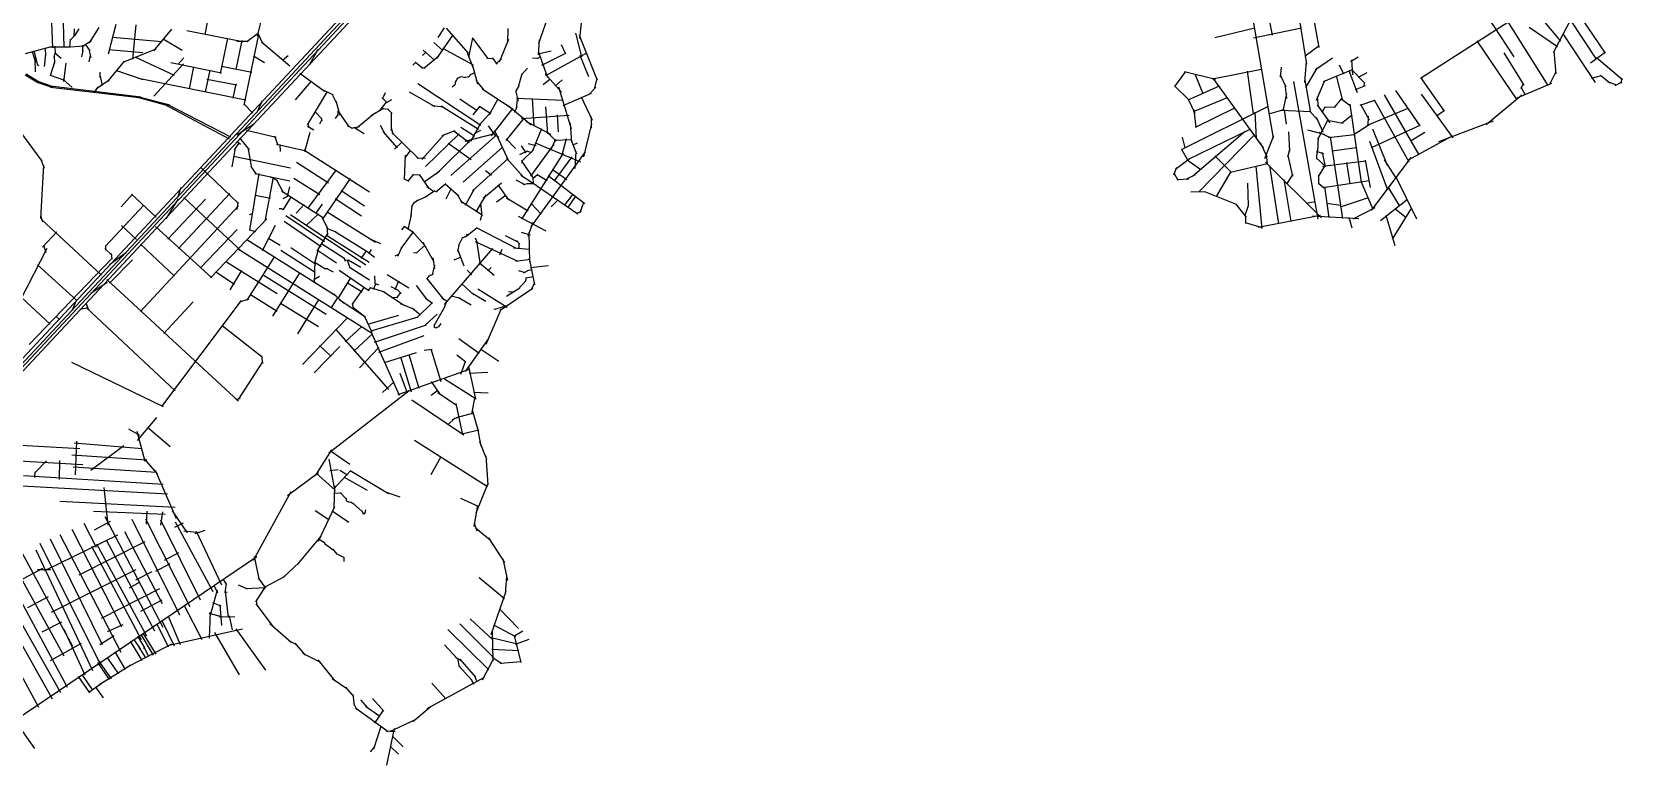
# Model space of a CAD drawing. Header units: inches. Extents: x 723427 to 759408, y 6910722 to 6968430.
# Drawn here: x 731654 to 739257, y 6940345 to 6943835 of the extents above; entities that cross this region are included whole.
import ezdxf

# ---------------------------------------------------------------- set-up
doc = ezdxf.new("R2010")
doc.units = ezdxf.units.IN
doc.header["$MEASUREMENT"] = 0

msp = doc.modelspace()

# ---------------------------------------------------------------- linework, layer by layer
for points in [[(730631.7, 6941192.8), (733701.8, 6944482.4)], [(730635.9, 6941215), (733679.6, 6944478.6)], [(730651.1, 6941195.2), (733707.7, 6944463.9)], [(738902, 6943736.6), (739256.7, 6944414.3)], [(738304, 6944340.3), (738712.8, 6943716)], [(738401.6, 6944333.7), (738874.6, 6943579.3)], [(732600.6, 6943341.3), (733409.6, 6944209.2)], [(737426, 6944147.2), (737566.1, 6943328.9)], [(732479.8, 6943822.7), (732522.5, 6944044.8)], [(732728.1, 6943815), (732755.3, 6943926.2)], [(734068.9, 6943781), (734121.5, 6943931.1)], [(737681.5, 6943948.4), (737725.5, 6943681.9)], [(737747.9, 6943962.6), (737783.6, 6943761)], [(738811, 6943939), (738934.2, 6943790.2)], [(739007, 6943941.7), (739147.1, 6943733.2)], [(731748.4, 6943877.5), (731752.4, 6943759.7)], [(731803.5, 6943877.5), (731806, 6943762.2)], [(731855.5, 6943812.5), (731857.4, 6943849)], [(731857.3, 6943815.3), (731879.8, 6943850.1)], [(731929.1, 6943782.7), (731975.2, 6943856.4)], [(732019.5, 6943731.1), (732056.3, 6943871.9)], [(732135.8, 6943704.6), (732150.2, 6943867.9)], [(732235.5, 6943744.7), (732320, 6943848.7)], [(732391.9, 6943841.6), (732657.6, 6943788.5)], [(732678.3, 6943789.2), (732734, 6943830.8)], [(733588.7, 6943808), (733619.9, 6943855)], [(733626.7, 6943853.3), (733732.2, 6943734.2)], [(733921.8, 6943785.8), (733923.3, 6943851)], [(734243.4, 6943829.4), (734272.5, 6943716.4)], [(734264.4, 6943802.8), (734271.5, 6943875.8)], [(737287.9, 6943807.8), (737479.1, 6943853.8)], [(737473.2, 6943806.9), (737700.9, 6943854.1)], [(737546.3, 6943901.1), (737560.8, 6943818.9)], [(738267.7, 6943615), (738688.8, 6943884.1)], [(738784.8, 6943858.3), (738920, 6943766.1)], [(738981.5, 6943892.4), (739104.9, 6943704.9)], [(731624.1, 6943731.5), (731748.4, 6943765.3)], [(731717.4, 6943757.6), (731719.5, 6943720)], [(731740, 6943764.2), (731831.3, 6943763.3)], [(731761.5, 6943766.9), (731766.5, 6943728.6)], [(731815.2, 6943763.1), (731903, 6943768.4)], [(731835.7, 6943761.1), (731838.4, 6943799.7)], [(731836.2, 6943795.1), (731863.5, 6943822.4)], [(731893.8, 6943766.1), (731937.6, 6943793.3)], [(731897, 6943739), (731897, 6943771.7)], [(731908.5, 6943776.6), (731930, 6943744.4)], [(732037.4, 6943809.6), (732272.8, 6943788.5)], [(732088.3, 6943690.4), (732246.4, 6943754.8)], [(732280, 6943802.7), (732370.7, 6943748.2)], [(732553, 6943637.4), (732587.3, 6943803.4)], [(732627.1, 6943655.4), (732655.6, 6943793.6)], [(732629.9, 6943790.4), (732683.6, 6943791.3)], [(732665.5, 6943485.6), (732735.2, 6943822.2)], [(732729.8, 6943828.5), (732753, 6943782)], [(732747.6, 6943787.9), (732883.4, 6943672.7)], [(733568.2, 6943784.2), (733612, 6943746.5)], [(733583.3, 6943709.1), (733661.3, 6943821.3)], [(733610, 6943756.8), (733756.6, 6943678.2)], [(733735.1, 6943714.9), (733755, 6943806.9)], [(733753.1, 6943805), (733825.8, 6943708)], [(733882.2, 6943693.2), (733925.4, 6943801)], [(734067.9, 6943726.5), (734071.5, 6943796.7)], [(734175.3, 6943775), (734195.4, 6943730.3)], [(734260.9, 6943819.5), (734346, 6943606)], [(737718.6, 6943721.1), (737786, 6943769.7)], [(738537.1, 6943791.8), (738727.4, 6943512)], [(738945.4, 6943826.5), (739100.3, 6943593.6)], [(731655.5, 6943741.8), (731671.6, 6943691)], [(731662.9, 6943744.3), (731681.2, 6943676.9)], [(731668.9, 6943704.8), (731670.6, 6943644.7)], [(731679.7, 6943679.5), (731687.4, 6943675.6)], [(731713.8, 6943670.7), (731720.1, 6943728.3)], [(731742.5, 6943627.6), (731763.7, 6943692.5)], [(731760.1, 6943713.2), (731765.7, 6943735.3)], [(731760.6, 6943720.8), (731762.6, 6943686.2)], [(731764.3, 6943735.2), (731794.4, 6943710.4)], [(731806.1, 6943599.3), (731816.9, 6943685.9)], [(731892.1, 6943717), (731897.7, 6943746.7)], [(731926.2, 6943751.1), (731934.7, 6943712.6)], [(731927.3, 6943693), (731933.8, 6943722.1)], [(732015.4, 6943598.9), (732095.5, 6943695.5)], [(732021.3, 6943751.3), (732182.5, 6943736.5)], [(732145.3, 6943715.6), (732331.3, 6943629.5)], [(732235.6, 6943528.4), (732375.7, 6943683.4)], [(732316.8, 6943689.3), (732556.9, 6943639.8)], [(732351, 6943680.7), (732378.2, 6943711.3)], [(732710.5, 6943720.9), (732762.9, 6943688.6)], [(732848.2, 6943700), (732874.7, 6943722.5)], [(732976.1, 6943677.9), (733017.9, 6943752.5)], [(733468.2, 6943676.6), (733482.7, 6943690.6)], [(733481, 6943690.8), (733516.6, 6943662.4)], [(733514.1, 6943722.2), (733531.1, 6943737.8)], [(733517.4, 6943747.5), (733571.9, 6943701)], [(733521.7, 6943662.9), (733591.5, 6943719.1)], [(733724.4, 6943745.1), (733759.4, 6943654.5)], [(733821.3, 6943709.6), (733853, 6943708.3)], [(733845.8, 6943711.5), (733870.9, 6943681.9)], [(733864.7, 6943683), (733890.9, 6943706.1)], [(734038.1, 6943711.9), (734066.1, 6943710.5)], [(734061.2, 6943709.1), (734078.6, 6943717.1)], [(734064.6, 6943730.6), (734128.1, 6943744.1)], [(734067.1, 6943738.1), (734110.1, 6943618.1)], [(734083.5, 6943675.9), (734197.5, 6943734)], [(734101.3, 6943627.7), (734297.3, 6943736.1)], [(734264.1, 6943723.8), (734305.3, 6943622.5)], [(737717.8, 6943594.2), (737725, 6943694.8)], [(737768.2, 6943655.3), (737848.5, 6943712.2)], [(737880.9, 6943678.6), (737901.7, 6943636)], [(737934.8, 6943694.2), (737970.7, 6943716.6)], [(737938.6, 6943702.5), (737943.8, 6943630.2)], [(738664.3, 6943735.8), (738760.3, 6943581)], [(738903.4, 6943742.5), (738912.4, 6943635.8)], [(739077.3, 6943688.5), (739147.7, 6943738.7)], [(739106.6, 6943712.8), (739229.9, 6943608.7)], [(731622.4, 6943631.2), (731686, 6943592.5)], [(731626.7, 6943635.6), (731688.2, 6943597.7)], [(731680.7, 6943601.2), (731754.6, 6943575.2)], [(731741.1, 6943629.4), (731809.5, 6943604.9)], [(731801.6, 6943609.8), (731846, 6943570.8)], [(731962.6, 6943565.8), (732023, 6943606.2)], [(731979.5, 6943624.1), (731988.4, 6943579.3)], [(731980, 6943618.1), (731980, 6943643.1)], [(732057.2, 6943651.9), (732181.9, 6943609.2)], [(732162.4, 6943614.5), (732673, 6943511.7)], [(732404.6, 6943563.7), (732425.8, 6943668.5)], [(732480.7, 6943547.7), (732502.8, 6943653.2)], [(732488.1, 6943609.6), (732630.3, 6943582.5)], [(732557.9, 6943671.9), (732701.1, 6943642.9)], [(732930.4, 6943637.9), (733048.7, 6943552.8)], [(733511.3, 6943665.2), (733527.3, 6943664.6)], [(733669.5, 6943582.3), (733674, 6943601.7)], [(733671.5, 6943595.1), (733684.4, 6943617.9)], [(733679, 6943614.4), (733702.3, 6943623.3)], [(733697.1, 6943623.3), (733721.8, 6943618.1)], [(733715.9, 6943619), (733736.7, 6943622.1)], [(733731.6, 6943618.6), (733746.2, 6943634.5)], [(733742, 6943631.6), (733763.9, 6943640.7)], [(733753.2, 6943674.3), (733776.5, 6943587)], [(733769, 6943603), (733809.5, 6943554)], [(733972.3, 6943573.4), (733989.1, 6943636.9)], [(733987, 6943632.3), (734014.5, 6943662.1)], [(734089.2, 6943585), (734122.2, 6943611.2)], [(734098.6, 6943634.8), (734176.2, 6943548.8)], [(734147.5, 6943578.5), (734179.5, 6943607)], [(734334.5, 6943563.3), (734346, 6943612.9)], [(737097.4, 6943575.6), (737150.4, 6943646.4)], [(737144.7, 6943645.8), (737291.3, 6943609.8)], [(737193.9, 6943635.4), (737231.5, 6943541.7)], [(737276.7, 6943611.3), (737510.6, 6943657.5)], [(737278.7, 6943615), (737518.7, 6943283.8)], [(737443.2, 6943648.2), (737471.5, 6943445.1)], [(737599.7, 6943630.2), (737627.3, 6943574.1)], [(737600.7, 6943620.3), (737606.7, 6943666.4)], [(737717.2, 6943606), (737744, 6943450.7)], [(737721.7, 6943570.2), (737775.5, 6943661.9)], [(737772.3, 6943509.9), (737811.8, 6943603.6)], [(737805.9, 6943598.3), (737944.9, 6943655.4)], [(737866.6, 6943626.3), (737896.8, 6943508.6)], [(737927, 6943650.7), (737965.8, 6943545.9)], [(737939.6, 6943656.1), (738002.5, 6943590.2)], [(737972.5, 6943619.1), (738014.7, 6943641.5)], [(738267.7, 6943618.7), (738380.4, 6943457.7)], [(738881.8, 6943582.8), (738913.3, 6943644.1)], [(739081.9, 6943615), (739130, 6943627.3)], [(739124.7, 6943628.3), (739169.5, 6943592)], [(739224.8, 6943591.3), (739227.7, 6943614.1)], [(731679.1, 6943596.2), (731753.2, 6943570.1)], [(731742.4, 6943572.2), (732165.2, 6943523.2)], [(731743.5, 6943578.3), (732172.5, 6943525.5)], [(731950.2, 6943544.2), (731970.7, 6943573.7)], [(732151.2, 6943525.9), (732302.1, 6943484.3)], [(732158, 6943528), (732310.2, 6943487.1)], [(732613.5, 6943520.2), (732627.3, 6943587.1)], [(732909.7, 6943511.9), (732986.5, 6943600.2)], [(732967.6, 6943391.9), (733061.5, 6943550.8)], [(733033.8, 6943561.7), (733088.9, 6943534.9)], [(733082.1, 6943540.2), (733107.3, 6943492.4)], [(733324.6, 6943516.4), (733338.5, 6943546.6)], [(733450.4, 6943549.9), (733572.8, 6943480.3)], [(733491.7, 6943589.5), (733792.8, 6943391.4)], [(733656.4, 6943574.3), (733672.1, 6943586.5)], [(733798.8, 6943563.2), (733947.3, 6943466.7)], [(733959.6, 6943548.4), (733964.6, 6943562.5)], [(733959.7, 6943550), (733970.1, 6943506)], [(733963.2, 6943559.6), (733974.3, 6943577.5)], [(734162.7, 6943573.4), (734222.6, 6943373.6)], [(734184.8, 6943485.3), (734318.9, 6943543.6)], [(734270.1, 6943526.2), (734322.1, 6943415.1)], [(734308.9, 6943536.6), (734339.6, 6943572.5)], [(737095.7, 6943578.3), (737164.3, 6943511.1)], [(737161.4, 6943512.1), (737311.1, 6943577.5)], [(737613.9, 6943460), (737630.6, 6943539.9)], [(737622.2, 6943588.5), (737630.5, 6943518.6)], [(737662.9, 6943598.7), (737779.6, 6942943.4)], [(737776.1, 6943526), (737780.5, 6943478)], [(737959, 6943560.5), (738005.8, 6943580)], [(738000.1, 6943575.3), (738001, 6943593.5)], [(738095.7, 6943536.1), (738260, 6943249.3)], [(738148.7, 6943556.6), (738264.9, 6943387.1)], [(738271.7, 6943538.1), (738422.2, 6943330.9)], [(738580.2, 6943394), (738750.3, 6943535.5)], [(738727.9, 6943521.9), (738893.2, 6943591)], [(738746.6, 6943572.9), (738766.5, 6943534.9)], [(738747.1, 6943565.9), (738757.9, 6943589.6)], [(739159.4, 6943598.6), (739201.7, 6943582.7)], [(739194.5, 6943580.6), (739229.2, 6943596.8)], [(732284.7, 6943491.1), (732593.6, 6943326.7)], [(732294.9, 6943492.3), (732599.7, 6943335.5)], [(732664.7, 6943491.2), (732706.7, 6943447.7)], [(732727, 6943452.2), (732752.4, 6943508.5)], [(733003.3, 6943453.9), (733035.9, 6943421.3)], [(733102.2, 6943506.5), (733121, 6943438.6)], [(733110.9, 6943433.4), (733115.2, 6943467.8)], [(733116.3, 6943452.5), (733163.8, 6943382.6)], [(733270.2, 6943436.8), (733329.4, 6943472.1)], [(733309.1, 6943459.1), (733345.5, 6943501.4)], [(733323.9, 6943518.9), (733345.5, 6943498.6)], [(733324.6, 6943470.5), (733354.2, 6943466.5)], [(733343.3, 6943499.1), (733368.1, 6943513.3)], [(733347.7, 6943468.5), (733370.3, 6943446.2)], [(733366.3, 6943364), (733367.6, 6943453.2)], [(733559.5, 6943485.1), (733614.6, 6943479.1)], [(733603.7, 6943483.3), (733781.9, 6943372.5)], [(733693.1, 6943516.6), (733774.3, 6943461.3)], [(733756.6, 6943439.8), (733789.7, 6943481.4)], [(733785, 6943390.5), (733843.9, 6943456.8)], [(733787, 6943480.6), (733840.4, 6943446.9)], [(733832.6, 6943440.2), (733875.3, 6943516.1)], [(733843.1, 6943340.9), (733945.2, 6943470.2)], [(733922.6, 6943484), (734031.8, 6943392.2)], [(733953.2, 6943452.7), (733965.6, 6943479)], [(733962.4, 6943518.9), (734184.7, 6943510)], [(733962.7, 6943470.3), (733968.5, 6943524.2)], [(734036.4, 6943517.8), (734044.3, 6943386.2)], [(734100, 6943478), (734110.2, 6943349.9)], [(737129.5, 6943276), (737544, 6943482)], [(737161, 6943515.5), (737193.4, 6943447.9)], [(737186.8, 6943456.2), (737349, 6943523.1)], [(737189.1, 6943464.3), (737198.1, 6943380.4)], [(737196.7, 6943382), (737384.1, 6943473.4)], [(737478.2, 6943453.4), (737484.7, 6943327.6)], [(737546, 6943445), (737612.2, 6943463.9)], [(737604.1, 6943462.2), (737746.3, 6943455.9)], [(737618.1, 6943464.5), (737628.9, 6943396.1)], [(737738.9, 6943459.4), (737779.6, 6943415.3)], [(737776.1, 6943488.4), (737836.8, 6943402.5)], [(737801, 6943452.2), (737814.2, 6943479.3)], [(737810.6, 6943477.5), (737863.3, 6943478.6)], [(737857.7, 6943475.6), (737891.5, 6943517.1)], [(737887.8, 6943517.6), (737932.8, 6943485.4)], [(737930.9, 6943490.4), (737984.8, 6943119.5)], [(737979.9, 6943486.1), (738049.9, 6943509.6)], [(737982.5, 6943490.6), (738024.1, 6943416.8)], [(738015.7, 6943390.5), (738208.6, 6943472.5)], [(738046.9, 6943511.5), (738211.9, 6943215.8)], [(738344.3, 6943435.6), (738381.4, 6943460.2)], [(731537.6, 6943441.8), (731701.8, 6943219.2)], [(732629.7, 6943345.5), (732715.3, 6943399.4)], [(732967.7, 6943386.6), (732997.2, 6943368.4)], [(732969.1, 6943398.4), (732972.9, 6943378.4)], [(733026.3, 6943396.7), (733035.3, 6943416.5)], [(733032.4, 6943426.3), (733034.7, 6943411.4)], [(733099.9, 6943422.3), (733112.6, 6943441.2)], [(733156.5, 6943389.1), (733181.4, 6943377.3)], [(733175.3, 6943376.9), (733214.3, 6943385)], [(733187, 6943381.2), (733236.8, 6943350.6)], [(733204.2, 6943380.4), (733285.6, 6943448.3)], [(733313, 6943391.4), (733336.1, 6943346.5)], [(733365.2, 6943378.2), (733375.7, 6943347)], [(733697.9, 6943381.9), (733762.9, 6943340.2)], [(733744.2, 6943314.9), (733792.1, 6943400.9)], [(733827.8, 6943387.9), (733859.3, 6943342.7)], [(733913.3, 6943318.1), (734000.2, 6943426.1)], [(733986.8, 6943423.3), (734214, 6943438.8)], [(734007.2, 6943409.9), (734124.6, 6943348)], [(734038.9, 6943267.3), (734082.6, 6943374.7)], [(734156.1, 6943440.2), (734160.9, 6943358.9)], [(734217.9, 6943402.9), (734224.9, 6943308.5)], [(734282.4, 6943240), (734321.4, 6943397)], [(734317.3, 6943431.4), (734318.2, 6943376.1)], [(737771, 6943428.9), (737803.5, 6943358.8)], [(737779.3, 6943322.5), (737829.7, 6943421.7)], [(737824, 6943414.4), (737899, 6943401.3)], [(737892.3, 6943401.3), (737941.9, 6943439.6)], [(737947, 6943345.1), (738023.7, 6943394.9)], [(738018.6, 6943387.8), (738020.7, 6943433.4)], [(738034.4, 6943285.1), (738266, 6943391.2)], [(738038.9, 6943373), (738108.5, 6943201.3)], [(738355.4, 6943312.7), (738616.2, 6943410.9)], [(730626.9, 6941230.1), (732611.7, 6943353.1)], [(732619.7, 6943273.6), (732643.1, 6943308.2)], [(732629.8, 6943314.3), (732648.4, 6943300.1)], [(732643.8, 6943330.3), (732688.6, 6943273.4)], [(732676.5, 6943366.6), (732817.6, 6943333.4)], [(732810.2, 6943340.1), (732826.4, 6943295.3)], [(732819, 6943299.9), (732960.8, 6943268.5)], [(732835.6, 6943299.6), (732836.6, 6943265.7)], [(732953.6, 6943266), (732979.7, 6943358.2)], [(733325.8, 6943360.7), (733394.8, 6943283.4)], [(733369.3, 6943356.7), (733494.9, 6943231.6)], [(733381.3, 6943277.6), (733417.4, 6943311.6)], [(733511.6, 6943227.3), (733619, 6943347.5)], [(733529.6, 6943194.5), (733689.9, 6943350.1)], [(733580.3, 6943158.6), (733760.3, 6943336.6)], [(733609, 6943341.1), (733670.1, 6943364.9)], [(733637.3, 6943304.9), (733746.8, 6943228.4)], [(733648.9, 6943150.8), (733870.9, 6943347.2)], [(733663.5, 6943364.7), (733737.5, 6943308.6)], [(733718, 6943315.2), (733858.5, 6943351.2)], [(733761.6, 6943351.7), (733793.1, 6943367.2)], [(733846.3, 6943354.1), (733877.5, 6943334.2)], [(733857.7, 6943365.2), (733923.5, 6943221)], [(733912.8, 6943325.4), (733957.6, 6943280.6)], [(734018.4, 6943303), (734055.8, 6943293.5)], [(734031.3, 6943148.1), (734141.6, 6943301.2)], [(734051.6, 6943306.5), (734266.7, 6943216.2)], [(734105.6, 6943360.2), (734150.6, 6943314.1)], [(734126.7, 6943274.2), (734149.8, 6943324.4)], [(734141, 6943319.2), (734225.4, 6943323.2)], [(734177.7, 6943243.4), (734200.3, 6943326.8)], [(734222.5, 6943320.1), (734248.7, 6943255.3)], [(734229.7, 6943298.6), (734243.7, 6943302.4)], [(734240, 6943301.1), (734252.5, 6943307.6)], [(737133.5, 6943333.5), (737145.9, 6943283.1)], [(737160.1, 6943227.1), (737454.3, 6943370)], [(737182.5, 6943147.9), (737432.6, 6943361.8)], [(737212.3, 6943074.3), (737476.3, 6943343.1)], [(737504.5, 6943308.1), (737535.6, 6943242.4)], [(737525.8, 6943232.5), (737569, 6943341.9)], [(737639.8, 6943359.5), (737644.4, 6943266.8)], [(737729.8, 6943369.2), (737809.3, 6943348.8)], [(737778.6, 6943263.3), (737782.4, 6943334.4)], [(737784.4, 6943357.8), (737841.1, 6943330.9)], [(737829.8, 6943331.8), (737953.5, 6943346.7)], [(737837.8, 6943335), (737896.3, 6942947.2)], [(738024.7, 6943314.2), (738111.4, 6943083.3)], [(738211.6, 6943225.6), (738410.9, 6943336.3)], [(738219.6, 6943316.2), (738288.6, 6943358.4)], [(731695.9, 6943232.8), (731713.1, 6943185.7)], [(732608, 6943192.9), (732623.9, 6943282.2)], [(732614.9, 6943242.8), (732698.2, 6943226.8)], [(732682.6, 6943285.3), (732700.8, 6943187.2)], [(732687.4, 6943229), (732885.7, 6943187.4)], [(732949.7, 6943273.6), (733262.8, 6943074)], [(733429.3, 6943132), (733433.8, 6943247.5)], [(733431.5, 6943235.1), (733458.7, 6943271.8)], [(733487.8, 6943235), (733528.2, 6943234.3)], [(733708.5, 6943119.8), (733895.8, 6943285.8)], [(733753.6, 6943078.9), (733922, 6943232.1)], [(733914.3, 6943234), (733995, 6943142.8)], [(733978, 6943250.9), (734014.7, 6943268.7)], [(733984.1, 6943293.4), (734007.6, 6943260)], [(733988.3, 6942943), (734185.5, 6943257)], [(733988.6, 6943221.7), (734045.3, 6943276)], [(733989.2, 6943210), (733989.9, 6943224.6)], [(734010.4, 6943268.9), (734033.3, 6943260.4)], [(734033, 6942907.9), (734291.2, 6943263.5)], [(734142.9, 6943125.5), (734226.8, 6943239.8)], [(734241.6, 6943185), (734246.2, 6943266.4)], [(737101.6, 6943181), (737165.9, 6943230.5)], [(737130.4, 6943277.6), (737159.6, 6943223.5)], [(737156.8, 6943226.3), (737221.6, 6943180.2)], [(737288.5, 6943245.1), (737367.5, 6943165.7)], [(737532.4, 6943254.9), (737537.3, 6943204.7)], [(737635.9, 6943239.8), (737646.4, 6943276.5)], [(737636.2, 6943245.9), (737658.5, 6943148)], [(737773.8, 6943233.1), (737815.1, 6943195.3)], [(737774.7, 6943265.9), (737806.4, 6943256.1)], [(737774.9, 6943229.6), (737775.7, 6943268.3)], [(737799.5, 6943261), (737813.3, 6943194.1)], [(737801.6, 6943196.3), (738008, 6943221.2)], [(737845, 6943268.8), (737962.8, 6943284.8)], [(738004.2, 6943225.1), (738027.5, 6943094.1)], [(738034, 6942984.6), (738223.5, 6943237.7)], [(738095.4, 6943225.4), (738152.1, 6943136.9)], [(731697.5, 6942946), (731710.7, 6943200.9)], [(732456.9, 6943191.5), (732639, 6943017.6)], [(732692.2, 6942890.8), (732737.3, 6943160.5)], [(732697.6, 6943194.1), (732722.8, 6943158.1)], [(732715.8, 6943161.7), (732883.3, 6943125.3)], [(732787.7, 6943147.3), (732820.7, 6943129.7)], [(732914.2, 6943214.8), (733066.2, 6943116.6)], [(732968.8, 6942994.5), (733105.7, 6943178.5)], [(733446.4, 6943124.3), (733473.4, 6943158)], [(733469.8, 6943156.6), (733501.5, 6943154)], [(733499.2, 6943156.5), (733545.5, 6943089.9)], [(733522.4, 6943121), (733597.4, 6943173.5)], [(733814.9, 6943176), (733842.6, 6943153.6)], [(733983.3, 6943152.9), (734037.1, 6943118.5)], [(733988.4, 6943217.9), (734043.1, 6943136.9)], [(734040.3, 6943136.8), (734064.2, 6943158.2)], [(734061.2, 6943155.9), (734108.1, 6943128.2)], [(734113, 6943151.1), (734287.2, 6943018.4)], [(734133.2, 6943179.5), (734201.8, 6943132.1)], [(737092.5, 6943155.2), (737107.1, 6943190.9)], [(737092.8, 6943163.6), (737112.6, 6943129.5)], [(737152.5, 6943133.4), (737195.9, 6943156.6)], [(737296.1, 6943051.4), (737366.2, 6943170.8)], [(737363.2, 6943167.7), (737539.9, 6943208.6)], [(737483, 6943196.6), (737513, 6942899.2)], [(737530.5, 6943214.3), (737796.1, 6942949.3)], [(737548.9, 6943198.6), (737591.8, 6942921.5)], [(737630.9, 6943110.6), (737661.5, 6943157.4)], [(737782.3, 6943146.5), (737814.8, 6943200.9)], [(737783.7, 6943109.8), (737783.8, 6943153.9)], [(737915.2, 6943213.9), (737931.1, 6943112.2)], [(738150.2, 6943145.2), (738249.7, 6942945.9)], [(732350.8, 6943050.9), (732366, 6943095.3)], [(732765.6, 6942934), (732805.1, 6943143.6)], [(732818.2, 6943133.4), (732850.5, 6943069.8)], [(732842.7, 6943079), (733038.6, 6942953.3)], [(732873.3, 6943057.2), (732882.4, 6943098)], [(732902.4, 6943139.4), (733025.6, 6943061.7)], [(733037.7, 6942941.7), (733171.4, 6943136.6)], [(733127.8, 6943079.4), (733238.8, 6943006.7)], [(733426.8, 6943135.7), (733449.7, 6943124.9)], [(733529.3, 6943049.2), (733573.8, 6943079.7)], [(733535.6, 6943099.5), (733567.1, 6943077.4)], [(733565.2, 6943078.1), (733584.3, 6943075.9)], [(733577.8, 6943074.5), (733625.7, 6943113.1)], [(733622.5, 6943111.9), (733687.8, 6943055)], [(733627.2, 6943040.3), (733652.1, 6943091.1)], [(733719.9, 6943010.9), (733762.6, 6943087.8)], [(733803, 6943044.3), (733891.3, 6943116.8)], [(733872.8, 6943106.5), (733924.9, 6943035)], [(733959.5, 6943130.7), (734002.4, 6943109.1)], [(733994, 6943108.5), (734022.5, 6943114.8)], [(734013.8, 6943113.6), (734045.2, 6943113.4)], [(734032.1, 6943121.8), (734254.9, 6942968.3)], [(734040.9, 6943143.1), (734041.1, 6943112.1)], [(737108.3, 6943132.5), (737164.2, 6943135.1)], [(737173.5, 6943074.5), (737242.8, 6943074.7)], [(737239.5, 6943075.2), (737389.4, 6943014.9)], [(737443.3, 6943115), (737447.9, 6943006.5)], [(737616.6, 6943132.6), (737650, 6942932.3)], [(737781.7, 6943114.2), (737808, 6943092.6)], [(737804.6, 6943094.5), (738023.5, 6943128.2)], [(737811.4, 6943096.8), (737830.9, 6942951.2)], [(737983.6, 6943124), (738041.3, 6942991.1)], [(738112.3, 6943096.9), (738167.7, 6943005.8)], [(732004, 6942812.9), (732187.3, 6943009.5)], [(732079.6, 6943003.1), (732132.7, 6943063.3)], [(732128.9, 6943062.2), (732245.4, 6942953)], [(732171.3, 6942504.2), (732638.5, 6943007.6)], [(732293.8, 6942945.5), (732352.3, 6943041)], [(732301.2, 6942848.6), (732480.5, 6943039.2)], [(732352.9, 6942804), (732597, 6943065.3)], [(732377.7, 6943046.6), (732656.1, 6942787.8)], [(732631.4, 6942990.4), (732636.3, 6943025.1)], [(732717.8, 6943057.5), (732791.1, 6943044)], [(732832.4, 6942993.8), (732844.1, 6942994.5)], [(732842.2, 6942995), (732851.6, 6942989.8)], [(732850.9, 6943041.9), (732866.6, 6943050.1)], [(732853.1, 6942988.9), (732890.1, 6943051.9)], [(732861.7, 6943010.6), (732869.3, 6943015.5)], [(732862, 6943047.1), (732877.4, 6943059.4)], [(732912.5, 6942971.6), (732951.7, 6943013.2)], [(733006.4, 6942970), (733037.8, 6943014.9)], [(733098.1, 6943041.5), (733223.4, 6942959.9)], [(733459.1, 6942949), (733464.7, 6943007.6)], [(733463.8, 6943004.7), (733476.2, 6943024.4)], [(733473.5, 6943020.7), (733493.8, 6943036.1)], [(733485.9, 6943030.6), (733536.6, 6943053.1)], [(733680.2, 6943062.6), (733704, 6943020.5)], [(733695.4, 6943030.8), (733799.1, 6942964.3)], [(733770.8, 6942977.8), (733817.2, 6943059.5)], [(733791.1, 6943017.6), (733797, 6942959.1)], [(733867.1, 6943026), (733910.9, 6943058.1)], [(733914.5, 6943045.2), (734017.9, 6942983.4)], [(734031.9, 6943017.8), (734080.4, 6942967.8)], [(734127.5, 6943002.1), (734161.2, 6943035.5)], [(734190.5, 6943008.8), (734232.5, 6943062.4)], [(734207.3, 6942997.4), (734245.1, 6943053.5)], [(734265.8, 6942975.5), (734283.4, 6943024.6)], [(737386.6, 6943016.9), (737437.8, 6942953.3)], [(737431.3, 6942957.8), (737448.2, 6943008.7)], [(737723.6, 6943020.5), (737767.1, 6943027.9)], [(737819.9, 6943019.1), (737888.3, 6943010.2)], [(737886.4, 6943001.7), (738019.7, 6943046)], [(737947.7, 6942945.9), (738051.3, 6942998.7)], [(738077.4, 6942937.5), (738205.6, 6943038.3)], [(738134.2, 6942849), (738226, 6942997.4)], [(738145.1, 6942993.9), (738200.2, 6942951.7)], [(731695.7, 6942961.5), (731705, 6942930.9)], [(731700.2, 6942941.3), (731985.7, 6942677.7)], [(732504.8, 6942664.3), (732773.5, 6942945.7)], [(732690.5, 6942965.6), (732706.7, 6942971)], [(732848.9, 6942990.3), (732854.9, 6942991)], [(732855.1, 6942934), (733032.4, 6942813)], [(732864, 6942960.9), (733048.7, 6942837.9)], [(732886.3, 6942965.3), (733245.1, 6942726.1)], [(732958.8, 6942911.9), (733019.2, 6942969)], [(733032.6, 6942959.6), (733061.5, 6942901.5)], [(733060.2, 6942979.3), (733291.4, 6942834.8)], [(733447, 6942894.2), (733461.6, 6942964.5)], [(733791.1, 6942939.2), (733798.4, 6942966.8)], [(733970, 6942957.2), (734101.8, 6942888.4)], [(734017.5, 6942862.4), (734042.5, 6942929.4)], [(734248.1, 6942969.9), (734272.6, 6942981.9)], [(737433.5, 6942927.5), (737514, 6942903.4)], [(737436, 6942923.2), (737436.4, 6942955.9)], [(737494.2, 6942905.3), (737791.1, 6942962.6)], [(737753.2, 6942959), (737973.8, 6942947.2)], [(737926.6, 6942953.3), (737940.2, 6942902.7)], [(738103.1, 6942962.2), (738145.9, 6942818)], [(731705.5, 6942810.5), (731773.7, 6942884.1)], [(732081.4, 6942913), (732152.8, 6942846.8)], [(732242.9, 6942908.6), (732510.6, 6942663.7)], [(732456.9, 6942711.6), (732631.3, 6942895.2)], [(732677.7, 6942847.4), (733102.8, 6942578.7)], [(732691.1, 6942893.5), (732718.8, 6942884.9)], [(732752, 6942794.1), (732815, 6942914.3)], [(732781, 6942853.4), (732836.3, 6942819.3)], [(733013.5, 6942790.8), (733064.5, 6942876)], [(733057, 6942868), (733260.6, 6942738.8)], [(733058, 6942900.4), (733104.8, 6942882.5)], [(733059.8, 6942908.1), (733062.9, 6942871.4)], [(733095.8, 6942886.7), (733259, 6942785.2)], [(733271.5, 6942846.9), (733314.4, 6942827.2)], [(733412.4, 6942803.8), (733471.9, 6942883.6)], [(733416.2, 6942892.3), (733430.5, 6942911)], [(733427.2, 6942910.7), (733473.5, 6942880.8)], [(733465, 6942887.1), (733526.4, 6942818)], [(733687.5, 6942820.2), (733706.8, 6942857.6)], [(733702.3, 6942853.6), (733730.8, 6942866.8)], [(733720.1, 6942860.1), (733775.4, 6942903.7)], [(733722.5, 6942873), (733733.3, 6942868.8)], [(733765, 6942854.6), (733776, 6942828.7)], [(733770.1, 6942903.2), (733960.3, 6942805)], [(733772.3, 6942840.9), (733789.2, 6942727.3)], [(733907.8, 6942866.2), (733969.2, 6942836.3)], [(733962.1, 6942841.8), (733978.5, 6942824.1)], [(733985.3, 6942882.2), (734027.4, 6942868.8)], [(734021.4, 6942879.7), (734024.3, 6942740.3)], [(731600.2, 6942557.8), (731726.5, 6942805.6)], [(731709.7, 6942819.8), (731720.8, 6942785.7)], [(732001.3, 6942804.7), (732034.4, 6942772.1)], [(732004.7, 6942818.4), (732005.1, 6942796)], [(732024.2, 6942727.7), (732105, 6942787.3)], [(732031.7, 6942779.7), (732034.8, 6942753.4)], [(732171.3, 6942823.9), (732333.6, 6942673)], [(732634, 6942803.9), (733271.8, 6942402)], [(732679.4, 6942558.7), (732811.7, 6942765.2)], [(732840.2, 6942796.8), (733004.2, 6942691.4)], [(732887.1, 6942809.3), (733005.9, 6942729.8)], [(733002.9, 6942739.9), (733019.7, 6942801.6)], [(733014, 6942796.4), (733105.7, 6942736.4)], [(733033.3, 6942827.2), (733144.8, 6942755.7)], [(733223.3, 6942756.7), (733247.9, 6942793.5)], [(733249.7, 6942791.9), (733286, 6942762.6)], [(733261.1, 6942780), (733271, 6942799.6)], [(733384.9, 6942769.5), (733402.5, 6942776.6)], [(733397.1, 6942767.8), (733417.5, 6942811.3)], [(733471.2, 6942785), (733490, 6942783.6)], [(733485.1, 6942781.4), (733527.4, 6942820)], [(733515.6, 6942834.3), (733567.8, 6942744)], [(733619.4, 6942537.5), (733849.6, 6942803.5)], [(733682.4, 6942796.7), (733711.9, 6942722.1)], [(733682.8, 6942790.3), (733690.6, 6942828.3)], [(733765.2, 6942837.7), (733968.8, 6942743.5)], [(733882.8, 6942774.5), (733893.8, 6942801)], [(733948.3, 6942807.8), (734024.9, 6942800.7)], [(733975.6, 6942803.2), (733975.8, 6942827.7)], [(731641.8, 6942347.1), (732035.7, 6942757)], [(731680.2, 6942726.8), (731868.9, 6942556.1)], [(732024.6, 6942638.4), (732133.6, 6942750)], [(732529.6, 6942692.9), (732620, 6942635)], [(732581, 6942741), (732822.7, 6942589.3)], [(732598.3, 6942606.5), (732653.5, 6942699.6)], [(732802.5, 6942481.4), (732932.7, 6942689.5)], [(733000.8, 6942638.4), (733003.9, 6942745.5)], [(733002.7, 6942737), (733053.1, 6942706.5)], [(733049.5, 6942708.3), (733064.1, 6942708.4)], [(733059.8, 6942709.4), (733089.3, 6942692.3)], [(733117.4, 6942700.2), (733258.6, 6942604.5)], [(733139.6, 6942760.4), (733146.1, 6942743.8)], [(733143.5, 6942748.7), (733164.5, 6942750.4)], [(733155.9, 6942750.2), (733169, 6942711.5)], [(733161.3, 6942750.6), (733221.4, 6942715.4)], [(733166.7, 6942715.3), (733262, 6942654.3)], [(733561.9, 6942679.3), (733572.8, 6942724.8)], [(733563.1, 6942760.1), (733571.7, 6942709.1)], [(733666.2, 6942749.3), (733698.7, 6942764.3)], [(733726.9, 6942700.1), (733750.2, 6942679.1)], [(733784.7, 6942737.6), (733856.4, 6942676.8)], [(733825.4, 6942697.2), (733841.4, 6942713.8)], [(733958.5, 6942743.8), (734027.7, 6942752.5)], [(733971.9, 6942698.7), (734004.1, 6942689.4)], [(733996.2, 6942687.8), (734019.5, 6942700.8)], [(734012.7, 6942699), (734036.8, 6942704.1)], [(734022.1, 6942758.4), (734048.8, 6942630.4)], [(734028.6, 6942713), (734114.6, 6942723.6)], [(731513.7, 6942654.9), (731740.7, 6942443.2)], [(731934.4, 6942591.9), (732012.5, 6942643.7)], [(732010.6, 6942656), (732638.8, 6942077.5)], [(732755.7, 6942678.9), (733055.1, 6942491.4)], [(732997.6, 6942656.1), (733023.6, 6942671.6)], [(733112.4, 6942565.3), (733172.9, 6942663.7)], [(733157.1, 6942640.2), (733227.3, 6942597.2)], [(733179.1, 6942536.8), (733239, 6942620.7)], [(733255.5, 6942603.1), (733268.4, 6942618.4)], [(733264.8, 6942617.7), (733333, 6942597)], [(733281.5, 6942611.2), (733292.4, 6942636.2)], [(733285.5, 6942638.5), (733304.7, 6942631.5)], [(733286.4, 6942673.7), (733287.4, 6942637.4)], [(733346.6, 6942680.3), (733450, 6942616.8)], [(733364.4, 6942623.3), (733399.2, 6942605.1)], [(733384.3, 6942609.6), (733401.8, 6942650.4)], [(733484.4, 6942628.6), (733533.5, 6942562.7)], [(733533.3, 6942659.3), (733550.5, 6942677.3)], [(733533.7, 6942662.5), (733615.7, 6942559.6)], [(733543.8, 6942672.2), (733566.6, 6942682.8)], [(733702.5, 6942635.5), (733759.9, 6942584.1)], [(733885.3, 6942510.1), (734040.9, 6942615.6)], [(733914, 6942576.7), (733978.9, 6942617)], [(733969.2, 6942608.4), (734007.8, 6942651.2)], [(734004.5, 6942663.9), (734043.5, 6942670.4)], [(734005.7, 6942645.6), (734009.5, 6942666.7)], [(734034.5, 6942608.1), (734049.9, 6942641.8)], [(731845.9, 6942509), (731868.9, 6942561.1)], [(731910.8, 6942545.4), (731923.5, 6942511.9)], [(732273.6, 6942052.6), (732652.1, 6942556.5)], [(732282.9, 6942400.1), (732421.9, 6942549.7)], [(732643.9, 6942550.8), (732689.3, 6942564.9)], [(732695, 6942585.5), (732822.5, 6942506.5)], [(732838.6, 6942544.4), (733020.1, 6942432.2)], [(732921.2, 6942398.1), (733022, 6942562.4)], [(733079.9, 6942520.1), (733112.4, 6942572.5)], [(733091.8, 6942588), (733137.7, 6942544.4)], [(733118.5, 6942561.5), (733242.9, 6942478.3)], [(733180.5, 6942541.3), (733182.7, 6942523.6)], [(733329.4, 6942599), (733425.6, 6942534.3)], [(733369.8, 6942570.2), (733397.7, 6942571.6)], [(733392.3, 6942569.8), (733410.8, 6942593.8)], [(733395.5, 6942607.6), (733412.6, 6942590)], [(733408.8, 6942542.2), (733474.6, 6942516)], [(733489.6, 6942475.3), (733561.6, 6942547.6)], [(733529.2, 6942567.3), (733562.4, 6942544.5)], [(733605.6, 6942570.5), (733633.3, 6942551)], [(733618.4, 6942520.4), (733628.9, 6942549.7)], [(733651.6, 6942578.1), (733696.1, 6942567.1)], [(733685.4, 6942571), (733746.1, 6942535.1)], [(733746.5, 6942594), (733816.3, 6942553)], [(733777.7, 6942611.8), (733917.8, 6942525.3)], [(733924.8, 6942599.4), (733949.7, 6942598.1)], [(731768.9, 6942482.2), (731786.6, 6942464)], [(731882.6, 6942514.7), (731917.9, 6942522.1)], [(731913.3, 6942522.5), (732336.2, 6942126.1)], [(732943.9, 6942251.9), (733158.2, 6942474.7)], [(733181.3, 6942527), (733242.1, 6942478.3)], [(733236.9, 6942484), (733273.9, 6942406.5)], [(733253.6, 6942444.1), (733402.5, 6942486.9)], [(733270.7, 6942411.6), (733494.7, 6942478.3)], [(733466.7, 6942520.5), (733505.2, 6942488.8)], [(733525.3, 6942437.2), (733583.8, 6942490.9)], [(733569.8, 6942438), (733620.9, 6942526)], [(733817.2, 6942348.2), (733891.6, 6942518.9)], [(733854, 6942517.3), (733864.6, 6942514.6)], [(733860.9, 6942514.6), (733900, 6942527.7)], [(733897.7, 6942527.5), (733914.7, 6942524.4)], [(732559.8, 6942438), (732750.6, 6942287.7)], [(733101.5, 6942418.8), (733352.9, 6942133.5)], [(733146.5, 6942360.2), (733225.7, 6942433.4)], [(733187.6, 6942315.2), (733276.6, 6942397.3)], [(733268.3, 6942408.5), (733403.4, 6942105.2)], [(733285.6, 6942357.9), (733533, 6942440.7)], [(733307.3, 6942311), (733522.8, 6942389.8)], [(733570.8, 6942429.9), (733582.5, 6942425.9)], [(733571.4, 6942428.1), (733571.4, 6942442.1)], [(733578.3, 6942426.3), (733596.2, 6942434.1)], [(733593, 6942431.5), (733603.4, 6942446.3)], [(732998.8, 6942212.5), (733121.6, 6942337.6)], [(733024.4, 6942341.6), (733077.8, 6942291.1)], [(733215, 6942236.1), (733306.9, 6942332.8)], [(733332.9, 6942261.7), (733486.4, 6942308.7)], [(733522.2, 6942320.7), (733560.1, 6942324.7)], [(733554, 6942326.8), (733602.6, 6942171.4)], [(733687.5, 6942376.2), (733785.2, 6942306.3)], [(733720.1, 6942219), (733831, 6942375.5)], [(733792.3, 6942325.5), (733878.7, 6942267.1)], [(731842.6, 6942263.5), (732278.9, 6942052.6)], [(732637.9, 6942085), (732754.2, 6942263.9)], [(732748.3, 6942293), (732753.3, 6942256.4)], [(733410.1, 6942287.7), (733460, 6942121.1)], [(733449.3, 6942299), (733496.8, 6942138.8)], [(733678.3, 6942297.7), (733721.1, 6942264.6)], [(733696.9, 6942206.2), (733720.2, 6942266.3)], [(733733, 6942241.6), (733767.4, 6942088.7)], [(733324, 6942118), (733379.1, 6942168.7)], [(733399.1, 6942108.8), (733738.4, 6942230)], [(733407.3, 6942211.2), (733441.4, 6942116.9)], [(733556.5, 6942170.5), (733596.5, 6942110.1)], [(733619.2, 6942184.4), (733769.6, 6942089.2)], [(733736.6, 6942211.3), (733825.9, 6942215.8)], [(732627.3, 6942084.4), (732648, 6942092.6)], [(733068.8, 6941831.6), (733451.1, 6942128.2)], [(733464.3, 6942084.4), (733712, 6941917.6)], [(733555.7, 6942105.1), (733588.3, 6942129)], [(733587, 6942118.9), (733676.8, 6942058.8)], [(733749.9, 6942015.5), (733766.3, 6942101)], [(733757.5, 6942120.1), (733828.2, 6942116.3)], [(733673.1, 6942066.4), (733705.9, 6941916.8)], [(733676.9, 6942000), (733758.4, 6942021.9)], [(733751.6, 6942036.8), (733781, 6941929.9)], [(732113.7, 6941944.9), (732166.8, 6941915.7)], [(732154.5, 6941933.8), (732192.8, 6941792.1)], [(732156.9, 6941890.2), (732249.1, 6941999.2)], [(732204.5, 6941952.9), (732312.1, 6941861.9)], [(733635.7, 6941964.7), (733670.3, 6941998.5)], [(733657.5, 6941989.5), (733690.3, 6942004.2)], [(733702, 6941921.3), (733782.9, 6941940.4)], [(733775.7, 6941954.6), (733792.5, 6941862.8)], [(731487, 6941873.6), (731883.2, 6941851.6)], [(731855, 6941878.8), (732179.5, 6941852.6)], [(731862.6, 6941726.8), (731868.2, 6941887.6)], [(731934.7, 6941748.6), (732092.3, 6941865.8)], [(733476.9, 6941891.7), (733824.4, 6941671.2)], [(733786.4, 6941885.1), (733819.1, 6941801.9)], [(731425.5, 6941802.9), (731896.2, 6941776.3)], [(731668.4, 6941736.9), (731723.8, 6941793.6)], [(731785.4, 6941704.4), (731788, 6941795.1)], [(731844.3, 6941822.4), (732201.5, 6941797.3)], [(732186.9, 6941804.9), (732251.7, 6941732.1)], [(733006.7, 6941724.4), (733082.9, 6941845.7)], [(733068.5, 6941801.1), (733097.7, 6941647.8)], [(733074.3, 6941842.4), (733168.9, 6941777.9)], [(733555.6, 6941729), (733603.8, 6941814.2)], [(733816.2, 6941817.2), (733825.6, 6941678.9)], [(731614.9, 6941722.9), (732278.9, 6941681.5)], [(731667.8, 6941713.8), (731670.3, 6941741.7)], [(731851.1, 6941764.8), (732248.2, 6941739.9)], [(732241.4, 6941748.6), (732341.4, 6941518.2)], [(732870.9, 6941628.4), (733018.7, 6941737.2)], [(733008.9, 6941734.5), (733098.6, 6941654.2)], [(733074.1, 6941747.9), (733112.4, 6941751.9)], [(733090, 6941658.2), (733173, 6941747.6)], [(733120.5, 6941749.5), (733157, 6941727.1)], [(733142.2, 6941715.7), (733250.4, 6941653.6)], [(733169.9, 6941747.7), (733353, 6941638.2)], [(731431.4, 6941683.6), (732300.9, 6941635.8)], [(731996.5, 6941665.6), (732015.3, 6941486.8)], [(732709.7, 6941320.7), (732888.6, 6941647.4)], [(733092.4, 6941640.6), (733128.8, 6941640)], [(733093.2, 6941564.8), (733096.8, 6941674.3)], [(733122.9, 6941642.3), (733150.8, 6941612.6)], [(733341.4, 6941644.4), (733406.9, 6941621.8)], [(733769.7, 6941546.5), (733826.7, 6941686.3)], [(731787.2, 6941601.4), (732336.1, 6941572)], [(731947.5, 6941553.9), (732288.6, 6941539.9)], [(732200.6, 6941492.4), (732202.6, 6941553.9)], [(732269, 6941486.8), (732277.4, 6941550.4)], [(732321.9, 6941555.8), (732394.5, 6941450.8)], [(733002.7, 6941556.9), (733068.2, 6941513.6)], [(733018.7, 6941411.6), (733096.7, 6941575.6)], [(733084.3, 6941554.8), (733163.7, 6941501.5)], [(733148.8, 6941616.6), (733153.3, 6941600.1)], [(733151.3, 6941603), (733163.4, 6941598)], [(733160, 6941598.6), (733176.7, 6941596.5)], [(733172.8, 6941598), (733189.2, 6941587.7)], [(733182.9, 6941592.2), (733226.7, 6941552.9)], [(733225.1, 6941555.3), (733231.5, 6941540.3)], [(733236.3, 6941539.9), (733243.1, 6941548.2)], [(733241.9, 6941544.8), (733244.5, 6941560.8)], [(733695, 6941616.2), (733783.2, 6941576.4)], [(733760.8, 6941481.3), (733778.9, 6941580)], [(731901.4, 6941496.5), (731959.7, 6941382.5)], [(731951.7, 6941464.5), (732029.3, 6941505.4)], [(732001.4, 6941528), (732278, 6941002)], [(732129.7, 6941516.4), (732357.7, 6941060.4)], [(732196.1, 6941517.3), (732406.9, 6941099.3)], [(732266.9, 6941512.5), (732455.5, 6941132.3)], [(732334.5, 6941476.8), (732376.1, 6941498.4)], [(732336.7, 6941502.2), (732516, 6941171.9)], [(733229.1, 6941542), (733238.4, 6941541.6)], [(733761.1, 6941497.2), (733773.3, 6941460.3)], [(733767.1, 6941474.6), (733836.9, 6941417.4)], [(731692, 6941401.2), (731981.2, 6940822.7)], [(731716.6, 6941271), (732064.1, 6941441.4)], [(731740.6, 6941421.3), (731989.7, 6940918.9)], [(731787.3, 6941443.3), (732077.2, 6940882.6)], [(731844.3, 6941468.6), (732080.4, 6941005.2)], [(731880, 6941250.3), (732193.1, 6941409.2)], [(731962.6, 6941397.9), (732200.4, 6940961)], [(732007.3, 6941418), (732238.8, 6940984.3)], [(732095.3, 6941456.6), (732274.4, 6941113.9)], [(732378.3, 6941459.9), (732452.2, 6941451.5)], [(732431.5, 6941447), (732478.8, 6941463.8)], [(732436, 6941458.6), (732558, 6941203.7)], [(732920.6, 6941301.5), (733032.5, 6941434.5)], [(733019.5, 6941422), (733047.3, 6941404.2)], [(733044.8, 6941407.4), (733050.7, 6941395.9)], [(733048, 6941399.1), (733093.6, 6941366.6)], [(733828.4, 6941426.1), (733905.1, 6941308.8)], [(731525.5, 6940524.9), (732725.1, 6941337.9)], [(731606.2, 6941357.1), (731847.6, 6940910.8)], [(731672.4, 6941370.1), (731942.2, 6940795.5)], [(731937.8, 6941387.1), (732174.4, 6940943.2)], [(732286.5, 6941320.1), (732354.7, 6941357.3)], [(732713.5, 6941337.6), (732737.5, 6941225.9)], [(733087.7, 6941372.3), (733107.4, 6941348.4)], [(733104, 6941351.5), (733142.1, 6941332.5)], [(733141, 6941314.2), (733141.2, 6941334.1)], [(733897.4, 6941327.2), (733919, 6941223.6)], [(731434.3, 6941317.5), (731789.8, 6940691)], [(731569.2, 6941210), (731706, 6941283.2)], [(731572.5, 6941288.8), (731806, 6940865.8)], [(731681.3, 6941275.4), (731743.6, 6941276.1)], [(731747.8, 6941072.9), (732150.2, 6941275.8)], [(732149.1, 6941227.2), (732226.9, 6941266.1)], [(732244.2, 6941267.7), (732312.4, 6941304.4)], [(732765.6, 6941193.2), (732860.8, 6941244.4)], [(732851.1, 6941237.9), (732927.9, 6941309.9)], [(731568.6, 6941189), (731822.3, 6940715.2)], [(731985.4, 6941044.6), (732263.6, 6941185.7)], [(732119.4, 6941189.4), (732170.7, 6941218.1)], [(732502.7, 6941053.3), (732538.7, 6941178.8)], [(732520.8, 6941201), (732538.9, 6941165.5)], [(732564.5, 6941227.7), (732581.5, 6941203.5)], [(732572.4, 6941169.3), (732584.5, 6941168.7)], [(732574.4, 6941173.2), (732589.4, 6941048.3)], [(732574.8, 6941165), (732580.4, 6941209.4)], [(732636.1, 6941203.7), (732681.1, 6941183.6)], [(732671.8, 6941185.2), (732769, 6941191)], [(732721.4, 6941122.4), (732768.8, 6941197.5)], [(732732.6, 6941237.1), (732766.3, 6941187.7)], [(733783.8, 6941238.3), (733905.2, 6941137.8)], [(733842, 6940967), (733912.4, 6941172.4)], [(733910.2, 6941158), (733917, 6941243.9)], [(731488.2, 6941124.6), (731751.5, 6940660.8)], [(731634.3, 6941095.6), (731733.2, 6941147.9)], [(732172.6, 6941078.2), (732274, 6941131.3)], [(732379.1, 6941104.7), (732462.9, 6940942.6)], [(732513.9, 6941119.5), (732554.4, 6941102.5)], [(732550.1, 6941108.6), (732557.6, 6941009.5)], [(732721.5, 6941113.1), (732803.8, 6941003.2)], [(732722.6, 6941128), (732725, 6941104)], [(731703.4, 6940978.6), (731797.2, 6941026.5)], [(732248.7, 6941017.5), (732303.7, 6940907.8)], [(732273.4, 6941033.6), (732332.2, 6940912.5)], [(732302.6, 6941053.7), (732361, 6940918.9)], [(732497.1, 6941068.3), (732563.9, 6941050.2)], [(732499.6, 6940949.3), (732505.2, 6941072.6)], [(732545.1, 6941052.7), (732620.6, 6941050.8)], [(732594.3, 6941055.2), (732607.6, 6940988.7)], [(732787.4, 6941019.5), (732889.8, 6940929.6)], [(733692.2, 6941017.7), (733852, 6940859.2)], [(733742.4, 6941041.9), (733848.2, 6940942.1)], [(733880.8, 6941088.4), (733972.7, 6940994.9)], [(731806.1, 6940992.4), (731906, 6940775.4)], [(731977.8, 6940919), (732045.4, 6940961.9)], [(732014.5, 6940980.4), (732089.6, 6941014.4)], [(732140, 6940942.7), (732169.3, 6940897.7)], [(732157.3, 6940959.2), (732191.1, 6940902.8)], [(732172.5, 6940965.9), (732232.4, 6940868)], [(732182.7, 6940972.3), (732243.9, 6940873.1)], [(732306.3, 6940916.4), (732658.1, 6940993.7)], [(732523.7, 6940976.6), (732641.6, 6940774.4)], [(732626.4, 6940993.6), (732767.4, 6940796.3)], [(733635.7, 6940990.7), (733831.3, 6940798.3)], [(733835.4, 6940954), (733967, 6940922)], [(733845.8, 6940986.7), (733850.1, 6940839.1)], [(733852.5, 6941012.6), (733957.2, 6940956.4)], [(733949.8, 6940958.6), (733993.2, 6940983.7)], [(733951.9, 6940961.6), (733983.2, 6940832.9)], [(733958.2, 6940920.6), (734022.9, 6940944.5)], [(731743.4, 6940842.7), (731890.4, 6940925.5)], [(732049.4, 6940884.1), (732099.1, 6940800.5)], [(732118.9, 6940817.3), (732320.3, 6940921.9)], [(732122.8, 6940935.6), (732178.4, 6940843.6)], [(732163.5, 6940907.1), (732194.7, 6940854.9)], [(732188, 6940900), (732189.9, 6940907.2)], [(732188.1, 6940905.6), (732209.8, 6940863.1)], [(732876.3, 6940937.9), (732914.8, 6940919.4)], [(732906.5, 6940924.9), (732955.5, 6940868.5)], [(732943, 6940877.2), (733028.3, 6940834.2)], [(733620, 6940917.5), (733678, 6940854.4)], [(733845, 6940896.5), (733973.4, 6940889.8)], [(731580.6, 6940815.1), (731686.3, 6940621.5)], [(731966, 6940832.9), (732022.8, 6940751.8)], [(731968.9, 6940845.6), (732032.6, 6940756.2)], [(731973.8, 6940726.4), (732126.2, 6940821.7)], [(732012.4, 6940856), (732066, 6940779.6)], [(733015.6, 6940845.6), (733097.6, 6940746.7)], [(733672.6, 6940858.5), (733699.5, 6940842.8)], [(733681.9, 6940854.3), (733689.9, 6940810.7)], [(733687.3, 6940817.4), (733749.1, 6940749.7)], [(733693.1, 6940848.9), (733766.6, 6940762.9)], [(733800.1, 6940751.6), (733851.9, 6940847)], [(733847.2, 6940858.6), (733893.3, 6940829.1)], [(733883.9, 6940830.1), (733984.2, 6940837.7)], [(731874.3, 6940766.2), (731928, 6940689.4)], [(731891.6, 6940776.8), (731942.7, 6940702.1)], [(731924.9, 6940692), (731984.4, 6940733.2)], [(731957.2, 6940716.6), (731994, 6940665.7)], [(733083.7, 6940757.9), (733154.8, 6940709.4)], [(733148, 6940716.1), (733186.1, 6940671.3)], [(733537, 6940615), (733810.7, 6940763)], [(733559.8, 6940734.9), (733625.2, 6940661)], [(733746.2, 6940753.4), (733757.1, 6940730.9)], [(733763.6, 6940767), (733774, 6940740.8)], [(733183.6, 6940681.4), (733188.6, 6940628.6)], [(733186.5, 6940639.6), (733201.7, 6940608.3)], [(733218.9, 6940656.4), (733252, 6940617.5)], [(733276.2, 6940662.4), (733330.4, 6940602.3)], [(733195.4, 6940616.9), (733350.4, 6940505.2)], [(733243, 6940626.3), (733312.2, 6940577.8)], [(733288.3, 6940545.1), (733328.9, 6940606.5)], [(733359.7, 6940505.7), (733481, 6940561.8)], [(733468.5, 6940553), (733556, 6940626)], [(731570.8, 6940559.3), (731666.9, 6940424.2)], [(733282.7, 6940422.1), (733318, 6940530)], [(733339.3, 6940508.9), (733383.9, 6940504.9)], [(733344.1, 6940345.2), (733382.1, 6940519)], [(733266.3, 6940408.8), (733286.1, 6940430.5)], [(733362.1, 6940434.1), (733400.1, 6940396.5)], [(733372.3, 6940482.6), (733422.4, 6940431.8)]]:
    msp.add_lwpolyline(points)

doc.saveas('drawing.dxf')
